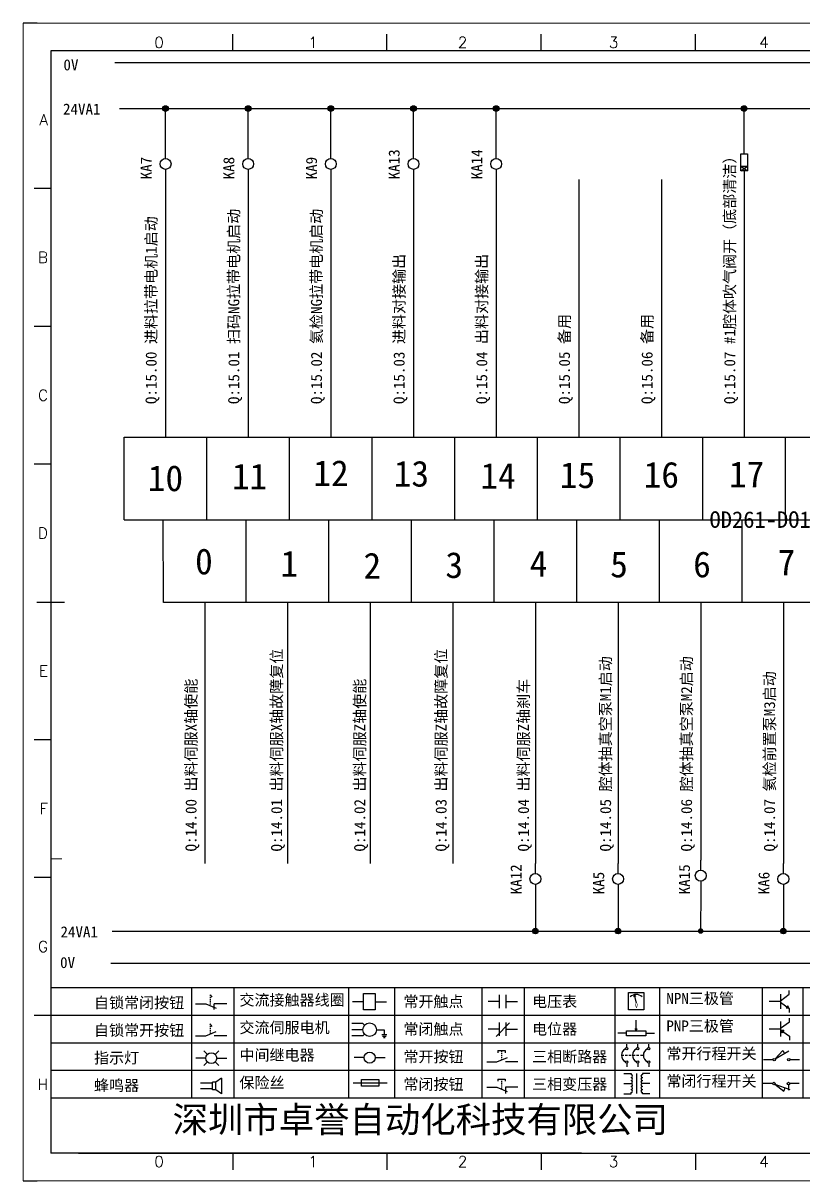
# Model space of a CAD drawing. Header units: millimetres. Extents: x -300 to 54435, y -106 to 60527.
# Drawn here: x 824.2 to 965.8, y 980.8 to 1190.8 of the extents above; entities that cross this region are included whole.
import ezdxf
from ezdxf.enums import TextEntityAlignment as Align

# ---------------------------------------------------------------- set-up
doc = ezdxf.new("R2010")
doc.units = ezdxf.units.MM
doc.layers.add('AE_BOR', color=1, linetype='Continuous')
doc.layers.add('MISC', color=2, linetype='Continuous')
doc.styles.get("Standard").update_dxf_attribs({"font": ''})
doc.styles.add('WD', font='romans.shx', dxfattribs={"width": 0.8, "bigfont": 'gbcbig.shx'})
doc.styles.add('样式 0', font='')
doc.styles.add('汉字', font='')
doc.styles.get('Standard').set_extended_font_data('SimSun')
doc.styles.get('样式 0').set_extended_font_data('KaiTi_GB2312')
doc.styles.get('汉字').set_extended_font_data('新宋体')

# ---------------------------------------------------------------- blocks, each defined once
blk = doc.blocks.new('*U4')
at = {"linetype": 'ByBlock'}
for p, q in [((-1909.23, -780.45), (-1909.23, -780.67)), ((-1909.23, -780.45), (-1908.92, -780.84)), ((-1909.23, -780.84), (-1909.23, -781.05)), ((-1911.92, -782.07), (-1910.06, -782.07)), ((-1910.06, -782.07), (-1908.18, -782.88)), ((-1909.23, -781.23), (-1909.23, -781.44)), ((-1909.23, -781.61), (-1909.23, -781.83)), ((-1909.23, -782), (-1909.23, -782.21)), ((-1909.23, -782.38), (-1909.23, -782.43)), ((-1908.52, -783.07), (-1908.52, -782.07)), ((-1906.25, -782.07), (-1908.52, -782.07))]:
    blk.add_line(p, q, dxfattribs=at)
blk = doc.blocks.new('*U6')
at = {"linetype": 'ByBlock'}
for p, q in [((-1908.88, -791.17), (-1909.23, -790.71)), ((-1909.23, -790.71), (-1909.23, -790.92)), ((-1909.23, -791.09), (-1909.23, -791.31)), ((-1909.23, -791.48), (-1909.23, -791.69)), ((-1911.92, -792.89), (-1910.06, -792.89)), ((-1910.06, -792.89), (-1908.18, -792.08)), ((-1909.23, -791.86), (-1909.23, -792.08)), ((-1909.23, -792.25), (-1909.23, -792.47)), ((-1906.25, -792.89), (-1908.52, -792.89))]:
    blk.add_line(p, q, dxfattribs=at)
blk = doc.blocks.new('蜂鸣器')
at = {"linetype": 'ByBlock'}
for p, q in [((-1907.17, -795.53), (-1908.25, -796.26)), ((-1907.17, -795.53), (-1907.17, -798.41)), ((-1908.8, -796.48), (-1911.01, -796.48)), ((-1908.8, -797.46), (-1911.01, -797.46)), ((-1908.25, -796.26), (-1908.8, -796.26)), ((-1908.8, -797.68), (-1908.8, -796.26)), ((-1908.25, -797.68), (-1908.8, -797.68)), ((-1908.25, -797.68), (-1908.25, -796.26)), ((-1907.17, -798.41), (-1908.25, -797.68))]:
    blk.add_line(p, q, dxfattribs=at)
blk = doc.blocks.new('指示灯')
at = {"linetype": 'ByBlock'}
for p, q in [((-1854.25, -776.92), (-1856.06, -776.92)), ((-1854.62, -775.59), (-1853.97, -776.23)), ((-1851.9, -775.59), (-1852.54, -776.23)), ((-1852.26, -776.92), (-1850.45, -776.92)), ((-1854.62, -778.25), (-1853.97, -777.61)), ((-1851.9, -778.25), (-1852.54, -777.61))]:
    blk.add_line(p, q, dxfattribs=at)
blk.add_circle((-1853.26, -776.92), 0.992, dxfattribs=at)
blk = doc.blocks.new('交流接触器线圈')
at = {"linetype": 'ByBlock'}
for p, q in [((-1880.82, -781.77), (-1882.87, -781.77)), ((-1878.72, -781.77), (-1876.67, -781.77))]:
    blk.add_line(p, q, dxfattribs=at)
blk.add_lwpolyline([(-1880.82, -780.28), (-1878.72, -780.28), (-1878.72, -783.26), (-1880.82, -783.26)], close=True, dxfattribs=at)
blk = doc.blocks.new('交流伺服电机')
at = {"linetype": 'ByBlock'}
for p, q in [((-1880.97, -785.75), (-1882.94, -785.75)), ((-1880.97, -786.85), (-1882.94, -786.85)), ((-1880.97, -785.75), (-1880.65, -786.03)), ((-1878.49, -786.85), (-1877.07, -786.85)), ((-1877.07, -786.85), (-1877.07, -787.72)), ((-1880.97, -787.94), (-1882.94, -787.94)), ((-1880.97, -787.94), (-1880.65, -787.67)), ((-1877.54, -787.72), (-1876.59, -787.72)), ((-1877.38, -788.01), (-1876.75, -788.01)), ((-1877.23, -788.29), (-1876.9, -788.29))]:
    blk.add_line(p, q, dxfattribs=at)
blk.add_circle((-1879.73, -786.85), 1.24, dxfattribs=at)
blk = doc.blocks.new('中间继电器')
at = {"linetype": 'ByBlock'}
for p, q in [((-1880.72, -791.92), (-1882.54, -791.92)), ((-1878.74, -791.92), (-1876.92, -791.92))]:
    blk.add_line(p, q, dxfattribs=at)
blk.add_circle((-1879.73, -791.92), 0.992, dxfattribs=at)
blk = doc.blocks.new('保险丝')
at = {"linetype": 'ByBlock'}
blk.add_line((-1882.72, -796.49), (-1876.55, -796.49), dxfattribs=at)
blk.add_lwpolyline([(-1881.2, -795.86), (-1878.06, -795.86), (-1878.06, -797.12), (-1881.2, -797.12)], close=True, dxfattribs=at)
blk = doc.blocks.new('常开按钮')
at = {"linetype": 'ByBlock'}
for p, q in [((-1910.06, -787.73), (-1908.18, -786.93)), ((-1909.9, -785.68), (-1908.56, -785.68)), ((-1909.9, -785.68), (-1909.9, -786.07)), ((-1909.23, -785.68), (-1909.23, -785.89)), ((-1909.23, -786.06), (-1909.23, -786.28)), ((-1909.23, -786.45), (-1909.23, -786.67)), ((-1909.23, -786.84), (-1909.23, -787.05)), ((-1909.23, -787.22), (-1909.23, -787.38)), ((-1908.56, -785.68), (-1908.56, -786.07)), ((-1911.92, -787.73), (-1910.06, -787.73)), ((-1906.25, -787.73), (-1908.52, -787.73))]:
    blk.add_line(p, q, dxfattribs=at)
blk = doc.blocks.new('常开触点')
at = {"linetype": 'ByBlock'}
for p, q in [((-1853.82, -782.99), (-1853.82, -780.56)), ((-1852.6, -782.99), (-1852.6, -780.56)), ((-1853.82, -781.77), (-1855.88, -781.77)), ((-1852.6, -781.77), (-1850.55, -781.77))]:
    blk.add_line(p, q, dxfattribs=at)
blk = doc.blocks.new('常闭触点')
at = {"linetype": 'ByBlock'}
for p, q in [((-1853.82, -786.77), (-1855.88, -786.77)), ((-1852.01, -785.66), (-1854.43, -788.1)), ((-1853.82, -787.99), (-1853.82, -785.56)), ((-1852.6, -787.99), (-1852.6, -785.56)), ((-1852.6, -786.77), (-1850.55, -786.77))]:
    blk.add_line(p, q, dxfattribs=at)
blk = doc.blocks.new('常闭按钮')
at = {"linetype": 'ByBlock'}
for p, q in [((-1854.11, -790.83), (-1852.77, -790.83)), ((-1854.11, -790.83), (-1854.11, -791.22)), ((-1853.44, -790.83), (-1853.44, -791.04)), ((-1853.44, -791.21), (-1853.44, -791.43)), ((-1853.44, -791.6), (-1853.44, -791.82)), ((-1852.77, -790.83), (-1852.77, -791.22)), ((-1856.13, -792.28), (-1854.28, -792.28)), ((-1854.28, -792.28), (-1852.4, -793.09)), ((-1853.44, -791.99), (-1853.44, -792.2)), ((-1853.44, -792.37), (-1853.44, -792.53)), ((-1850.47, -792.28), (-1852.73, -792.28)), ((-1852.73, -792.28), (-1852.73, -793.43))]:
    blk.add_line(p, q, dxfattribs=at)
blk = doc.blocks.new('电压表')
at = {"linetype": 'ByBlock'}
for p, q in [((-1814.84, -780.75), (-1814.91, -781.13)), ((-1814.6, -781.05), (-1814.91, -781.13)), ((-1814.84, -780.75), (-1814.46, -782.26)), ((-1814.84, -780.75), (-1814.6, -781.05))]:
    blk.add_line(p, q, dxfattribs=at)
blk.add_lwpolyline([(-1815.84, -780.34), (-1813.07, -780.34), (-1813.07, -783.49), (-1815.84, -783.49)], close=True, dxfattribs=at)
blk.add_arc((-1814.46, -782.26), 1.56, 46.8313, 133.1687, dxfattribs=at)
at = {"linetype": 'ByBlock', "insert": (-1814.7, -782.39), "char_height": 0.75, "width": 0.6768, "attachment_point": 1}
blk.add_mtext('V', dxfattribs=at)
blk = doc.blocks.new('电位器')
at = {"linetype": 'ByBlock'}
for p, q in [((-1814.45, -787.3), (-1814.45, -785.39)), ((-1814.45, -787.3), (-1814.62, -786.96)), ((-1814.62, -786.96), (-1814.27, -786.96)), ((-1814.45, -787.3), (-1814.27, -786.96)), ((-1816.21, -787.75), (-1817.79, -787.75)), ((-1812.68, -787.75), (-1811.1, -787.75))]:
    blk.add_line(p, q, dxfattribs=at)
blk.add_lwpolyline([(-1816.21, -787.3), (-1812.68, -787.3), (-1812.68, -788.2), (-1816.21, -788.2)], close=True, dxfattribs=at)
blk = doc.blocks.new('三相断路器')
at = {"linetype": 'ByBlock'}
for p, q in [((-1816.17, -790.33), (-1816.17, -789.7)), ((-1814.17, -790.33), (-1814.17, -789.7)), ((-1812.18, -790.33), (-1812.18, -789.7)), ((-1817.14, -791.74), (-1816.72, -791.74)), ((-1816.45, -791.74), (-1816.03, -791.74)), ((-1816.17, -793.19), (-1816.17, -793.83)), ((-1815.76, -791.74), (-1815.34, -791.74)), ((-1815.07, -791.74), (-1814.65, -791.74)), ((-1814.38, -791.74), (-1813.96, -791.74)), ((-1814.17, -793.19), (-1814.17, -793.83)), ((-1813.69, -791.74), (-1813.27, -791.74)), ((-1812.18, -793.19), (-1812.18, -793.83))]:
    blk.add_line(p, q, dxfattribs=at)
for centre in [(-1816.17, -790.55), (-1814.17, -790.55), (-1812.18, -790.55), (-1816.17, -792.98), (-1814.17, -792.98), (-1812.18, -792.98)]:
    blk.add_circle(centre, 0.219, dxfattribs=at)
for centre in [(-1815.81, -791.74), (-1813.82, -791.74), (-1811.83, -791.74)]:
    blk.add_arc(centre, 1.32, 115.5791, 244.4209, dxfattribs=at)
blk = doc.blocks.new('三相变压器')
at = {"linetype": 'ByBlock'}
for p, q in [((-1816.69, -795.03), (-1815.37, -795.03)), ((-1815.37, -795.03), (-1815.37, -795.24)), ((-1814.34, -798.7), (-1814.34, -795.04)), ((-1812, -795.03), (-1813.32, -795.03)), ((-1813.32, -795.03), (-1813.32, -795.24)), ((-1816.69, -796.87), (-1815.37, -796.87)), ((-1812, -796.87), (-1813.32, -796.87)), ((-1816.69, -798.71), (-1815.37, -798.71)), ((-1815.37, -798.71), (-1815.37, -798.5)), ((-1813.32, -798.71), (-1813.32, -798.5)), ((-1812, -798.71), (-1813.32, -798.71))]:
    blk.add_line(p, q, dxfattribs=at)
for centre, start, end in [((-1815.37, -795.51), 270, 90), ((-1815.37, -796.06), 270, 90), ((-1813.32, -795.51), 90, 270), ((-1813.32, -796.06), 90, 270), ((-1815.37, -796.6), 270, 90), ((-1815.37, -797.14), 270, 90), ((-1815.37, -797.68), 270, 90), ((-1815.37, -798.23), 270, 90), ((-1813.32, -796.6), 90, 270), ((-1813.32, -797.14), 90, 270), ((-1813.32, -797.68), 90, 270), ((-1813.32, -798.23), 90, 270)]:
    blk.add_arc(centre, 0.271, start, end, dxfattribs=at)
blk = doc.blocks.new('NPN三极管')
at = {"linetype": 'ByBlock'}
for p, q in [((-1785.73, -780.61), (-1785.73, -783.32)), ((-1785.73, -781.82), (-1784.15, -780.66)), ((-1784.15, -780.66), (-1784.15, -779.98)), ((-1785.73, -781.97), (-1787.81, -781.97)), ((-1785.73, -782.11), (-1784.15, -783.27)), ((-1784.41, -782.73), (-1784.74, -783.18)), ((-1784.15, -783.27), (-1784.74, -783.18)), ((-1784.15, -783.27), (-1784.41, -782.73)), ((-1784.15, -783.27), (-1784.15, -783.96))]:
    blk.add_line(p, q, dxfattribs=at)
blk = doc.blocks.new('PNP三极管')
at = {"linetype": 'ByBlock'}
for p, q in [((-1784.9, -785.38), (-1784.9, -788.09)), ((-1783.32, -785.43), (-1783.32, -784.75)), ((-1784.9, -786.74), (-1786.98, -786.74)), ((-1784.9, -786.59), (-1783.32, -785.43)), ((-1784.9, -786.88), (-1783.32, -788.04)), ((-1784.9, -786.88), (-1784.31, -786.97)), ((-1784.9, -786.88), (-1784.64, -787.42)), ((-1784.31, -786.97), (-1784.64, -787.42)), ((-1783.32, -788.04), (-1783.32, -788.73))]:
    blk.add_line(p, q, dxfattribs=at)
blk = doc.blocks.new('常开行程开关')
at = {"linetype": 'ByBlock'}
for p, q in [((-1785.89, -792.17), (-1784.52, -790.62)), ((-1785.89, -792.17), (-1783.43, -790.72)), ((-1784.52, -790.62), (-1784.19, -791.17)), ((-1786.29, -792.3), (-1788.01, -792.3)), ((-1781.48, -792.3), (-1783.21, -792.3))]:
    blk.add_line(p, q, dxfattribs=at)
for centre in [(-1786.07, -792.3), (-1783.42, -792.3)]:
    blk.add_circle(centre, 0.219, dxfattribs=at)
blk = doc.blocks.new('常闭行程开关')
at = {"linetype": 'ByBlock'}
for p, q in [((-1786.34, -796.62), (-1788.07, -796.62)), ((-1785.93, -796.72), (-1783.25, -797.7)), ((-1785.93, -796.72), (-1784.3, -798)), ((-1784.3, -798), (-1784.08, -797.4)), ((-1783.48, -796.84), (-1783.48, -797.85)), ((-1781.54, -796.62), (-1783.26, -796.62))]:
    blk.add_line(p, q, dxfattribs=at)
for centre in [(-1786.12, -796.62), (-1783.48, -796.62)]:
    blk.add_circle(centre, 0.219, dxfattribs=at)
blk = doc.blocks.new('电磁阀线圈')
at = {"linetype": 'ByBlock'}
for p, q in [((-1854.61, -796.54), (-1856.17, -796.54)), ((-1854.61, -795.92), (-1853.75, -797.16)), ((-1853.75, -795.92), (-1854.61, -797.16)), ((-1853.75, -795.92), (-1853.75, -797.16)), ((-1851.53, -796.54), (-1849.97, -796.54))]:
    blk.add_line(p, q, dxfattribs=at)
blk.add_lwpolyline([(-1854.61, -795.92), (-1851.53, -795.92), (-1851.53, -797.16), (-1854.61, -797.16)], close=True, dxfattribs=at)

msp = doc.modelspace()

# ---------------------------------------------------------------- hatches: boundary and pattern name
at = {"lineweight": -2}
h = msp.add_hatch(color=0, dxfattribs=at)
edge = h.paths.add_edge_path()
edge.add_arc((849.997, 1175.32), 0.5, 0, 360)
h = msp.add_hatch(color=0, dxfattribs=at)
edge = h.paths.add_edge_path()
edge.add_arc((864.997, 1175.32), 0.5, 0, 360)
h = msp.add_hatch(color=0, dxfattribs=at)
edge = h.paths.add_edge_path()
edge.add_arc((879.997, 1175.32), 0.5, 0, 360)
h = msp.add_hatch(color=0, dxfattribs=at)
edge = h.paths.add_edge_path()
edge.add_arc((894.997, 1175.32), 0.5, 0, 360)
h = msp.add_hatch(color=0, dxfattribs=at)
edge = h.paths.add_edge_path()
edge.add_arc((909.997, 1175.32), 0.5, 0, 360)
h = msp.add_hatch(color=0, dxfattribs=at)
edge = h.paths.add_edge_path()
edge.add_arc((954.997, 1175.32), 0.5, 0, 360)
h = msp.add_hatch(color=0, dxfattribs=at)
edge = h.paths.add_edge_path()
edge.add_arc((917.122, 1026.109), 0.5, 0, 360)
h = msp.add_hatch(color=0, dxfattribs=at)
edge = h.paths.add_edge_path()
edge.add_arc((932.122, 1026.109), 0.5, 0, 360)
h = msp.add_hatch(color=0, dxfattribs=at)
edge = h.paths.add_edge_path()
edge.add_arc((947.114, 1026.109), 0.5, 0, 360)
h = msp.add_hatch(color=0, dxfattribs=at)
edge = h.paths.add_edge_path()
edge.add_arc((962.122, 1026.109), 0.5, 0, 360)

# ---------------------------------------------------------------- linework, layer by layer
at = {"color": 7}
for p, q in [((1116.159, 1185.798), (829.159, 1185.798)), ((829.159, 1185.798), (829.159, 985.798)), ((834.189, 985.798), (1113.689, 985.798)), ((954.956, 985.798), (1014.906, 985.798))]:
    msp.add_line(p, q, dxfattribs=at)
at = {"color": 0, "lineweight": -2}
for p, q in [((840.784, 1183.684), (1107.537, 1183.684)), ((841.668, 1175.32), (1108.421, 1175.32)), ((849.997, 1168.076), (849.997, 1175.32)), ((864.997, 1168.076), (864.997, 1175.32)), ((879.997, 1168.076), (879.997, 1175.32)), ((894.997, 1168.076), (894.997, 1175.32)), ((909.997, 1168.076), (909.997, 1175.32)), ((849.997, 1162.465), (849.997, 1115.714)), ((864.997, 1162.465), (864.997, 1115.714)), ((879.997, 1162.465), (879.997, 1115.714)), ((894.997, 1162.465), (894.997, 1115.714)), ((909.997, 1162.465), (909.997, 1115.714)), ((924.997, 1162.465), (924.997, 1115.714)), ((939.997, 1162.465), (939.997, 1115.714)), ((954.997, 1162.465), (954.997, 1115.714)), ((842.497, 1100.714), (1104.622, 1100.714)), ((864.622, 1085.714), (864.622, 1100.714)), ((879.622, 1085.714), (879.622, 1100.714)), ((894.622, 1085.714), (894.622, 1100.714)), ((909.622, 1085.714), (909.622, 1100.714)), ((924.622, 1085.714), (924.622, 1100.714)), ((939.622, 1085.714), (939.622, 1100.714)), ((954.622, 1085.714), (954.622, 1100.714)), ((857.122, 1085.714), (857.122, 1038.381)), ((872.122, 1085.714), (872.122, 1038.381)), ((887.122, 1085.714), (887.122, 1038.381)), ((902.122, 1085.714), (902.122, 1038.381)), ((917.122, 1085.714), (917.122, 1038.381)), ((932.122, 1085.714), (932.122, 1038.381)), ((947.122, 1085.714), (947.122, 1038.964)), ((962.122, 1085.714), (962.122, 1038.381)), ((917.122, 1032.768), (917.122, 1026.109)), ((932.122, 1032.768), (932.122, 1026.109)), ((962.122, 1032.768), (962.122, 1026.109)), ((840.3, 1026.109), (1106.29, 1026.109)), ((840.063, 1020.291), (1106.816, 1020.291))]:
    msp.add_line(p, q, dxfattribs=at)
for p, q in [((954.997, 1168.661), (954.997, 1175.32)), ((947.122, 1033.352), (947.114, 1026.109))]:
    msp.add_line(p, q)
at = {"color": 7, "lineweight": 9, "ltscale": 0.1}
for p, q in [((829.159, 1039.227), (831.159, 1039.227)), ((925.494, 985.798), (954.956, 985.798)), ((953.598, 985.798), (953.598, 985.798)), ((953.598, 985.798), (953.598, 985.798)), ((953.598, 985.798), (953.598, 985.798)), ((953.598, 985.798), (953.598, 985.798))]:
    msp.add_line(p, q, dxfattribs=at)
at = {"color": 7, "linetype": 'ByBlock'}
for p, q in [((1116.159, 1015.798), (829.159, 1015.798)), ((1116.159, 1010.798), (829.159, 1010.798)), ((1116.159, 1005.798), (829.159, 1005.798)), ((1116.159, 1000.798), (829.159, 1000.798)), ((1116.159, 995.798), (829.159, 995.798))]:
    msp.add_line(p, q, dxfattribs=at)
at = {"color": 7, "lineweight": -2}
for p, q in [((854.738, 1015.798), (854.738, 995.798)), ((862.415, 1015.798), (862.415, 995.798)), ((883.205, 1015.798), (883.205, 995.798)), ((891.558, 1015.798), (891.558, 995.798)), ((907.413, 1015.798), (907.413, 995.798)), ((915.062, 1015.798), (915.062, 995.798)), ((931.554, 1015.798), (931.554, 995.798)), ((939.656, 1015.798), (939.656, 995.798)), ((958.275, 1015.798), (958.275, 995.798)), ((965.635, 1015.798), (965.635, 995.798))]:
    msp.add_line(p, q, dxfattribs=at)
at = {"color": 7, "ltscale": 2}
msp.add_line((925.494, 985.798), (829.159, 985.798), dxfattribs=at)
at = {"color": 0, "lineweight": -2}
for points in [[(842.497, 1100.714), (842.497, 1115.714)], [(842.497, 1115.714), (857.497, 1115.714)], [(857.497, 1100.714), (857.497, 1115.714)], [(857.497, 1115.714), (872.497, 1115.714)], [(872.497, 1100.714), (872.497, 1115.714)], [(872.497, 1115.714), (887.497, 1115.714)], [(887.497, 1100.714), (887.497, 1115.714)], [(887.497, 1115.714), (902.497, 1115.714)], [(902.497, 1100.714), (902.497, 1115.714)], [(902.497, 1115.714), (917.497, 1115.714)], [(917.497, 1100.714), (917.497, 1115.714)], [(917.497, 1115.714), (932.497, 1115.714)], [(932.497, 1100.714), (932.497, 1115.714)], [(932.497, 1115.714), (947.497, 1115.714)], [(947.497, 1100.714), (947.497, 1115.714)], [(947.497, 1115.714), (962.497, 1115.714)], [(962.497, 1115.714), (977.497, 1115.714)], [(962.497, 1100.714), (962.497, 1115.714)], [(864.622, 1085.714), (849.622, 1085.714), (849.587, 1100.714)], [(879.622, 1085.714), (864.622, 1085.714)], [(894.622, 1085.714), (879.622, 1085.714)], [(909.622, 1085.714), (894.622, 1085.714)], [(924.622, 1085.714), (909.622, 1085.714)], [(939.622, 1085.714), (924.622, 1085.714)], [(954.622, 1085.714), (939.622, 1085.714)], [(969.622, 1085.714), (954.622, 1085.714)]]:
    msp.add_lwpolyline(points, dxfattribs=at)
for centre in [(849.997, 1175.32), (864.997, 1175.32), (879.997, 1175.32), (894.997, 1175.32), (909.997, 1175.32), (954.997, 1175.32), (917.122, 1026.109), (932.122, 1026.109), (962.122, 1026.109)]:
    msp.add_circle(centre, 0.5, dxfattribs=at)
at = {"layer": 'AE_BOR', "color": 7, "lineweight": 30}
for p, q in [((826.689, 1190.798), (824.156, 1190.798)), ((826.659, 1085.798), (831.659, 1085.798)), ((824.156, 980.798), (826.689, 980.798))]:
    msp.add_line(p, q, dxfattribs=at)
at = {"layer": 'AE_BOR', "color": 7, "lineweight": 15}
for p, q in [((824.156, 1190.798), (1121.156, 1190.798)), ((824.156, 980.798), (824.156, 1190.798)), ((1121.156, 980.798), (824.156, 980.798))]:
    msp.add_line(p, q, dxfattribs=at)
at = {"layer": 'AE_BOR', "color": 7}
for p, q in [((862.189, 1185.798), (862.189, 1188.798)), ((890.189, 1185.798), (890.189, 1188.798)), ((918.189, 1185.798), (918.189, 1188.798)), ((946.189, 1185.798), (946.189, 1188.798)), ((829.159, 1160.798), (826.159, 1160.798)), ((829.159, 1135.798), (826.159, 1135.798)), ((829.159, 1110.798), (826.159, 1110.798)), ((829.159, 1060.798), (826.159, 1060.798)), ((829.159, 1035.798), (826.159, 1035.798)), ((829.159, 1010.798), (826.159, 1010.798)), ((862.189, 985.798), (862.189, 982.798)), ((890.189, 985.798), (890.189, 982.798)), ((918.189, 985.798), (918.189, 982.798)), ((946.189, 985.798), (946.189, 982.798))]:
    msp.add_line(p, q, dxfattribs=at)

# ---------------------------------------------------------------- block references
at = {"linetype": 'ByBlock'}
for name, p, rotation in [('中间继电器', (1641.918, -714.459), 270), ('中间继电器', (1656.918, -714.459), 270), ('中间继电器', (1671.918, -714.459), 270), ('中间继电器', (1686.918, -714.459), 270), ('中间继电器', (1701.918, -714.459), 270), ('电磁阀线圈', (158.458, 3018.635), 90), ('中间继电器', (1709.042, -844.156), 270), ('中间继电器', (1724.042, -844.156), 270), ('中间继电器', (1739.042, -843.572), 270), ('中间继电器', (1754.042, -844.156), 270)]:
    msp.add_blockref(name, p, dxfattribs=dict(at, rotation=rotation))
at = {"color": 7, "linetype": 'ByBlock'}
for name, p in [('*U4', (2767.348, 1794.975)), ('交流接触器线圈', (2766.772, 1795.067)), ('常开触点', (2764.426, 1795.095)), ('电压表', (2749.865, 1795.314)), ('NPN三极管', (2747.353, 1795.301)), ('PNP三极管', (2746.528, 1795.072)), ('*U6', (2767.348, 1799.975)), ('交流伺服电机', (2766.772, 1795.067)), ('常闭触点', (2764.426, 1795.095)), ('电位器', (2749.865, 1795.314)), ('指示灯', (2711.562, 1779.975)), ('中间继电器', (2766.772, 1795.067)), ('常开按钮', (2820.212, 1790.095)), ('三相断路器', (2749.865, 1795.314)), ('常开行程开关', (2746.528, 1795.072)), ('三相变压器', (2749.865, 1795.314)), ('蜂鸣器', (2767.348, 1794.975)), ('保险丝', (2766.772, 1795.067)), ('常闭按钮', (2764.426, 1790.095)), ('常闭行程开关', (2746.528, 1795.072))]:
    msp.add_blockref(name, p, dxfattribs=at)

# ---------------------------------------------------------------- texts
at = {"color": 0, "lineweight": -2, "attachment_point": 1}
for s, insert, char_height, width in [('{\\fKaiTi_GB2312|b0|i0|c134|p2;24VA1}', (831.392, 1176.215), 2, 14.27309), ('12', (876.827, 1111.523), 4.7064, 7.20347), ('13', (891.421, 1111.429), 4.7064, 7.20347), ('14', (907.157, 1111.042), 4.7064, 7.20347), ('15', (921.561, 1111.175), 4.7064, 7.20347), ('16', (936.781, 1111.239), 4.7064, 7.20347), ('17', (952.249, 1111.327), 4.7064, 7.20347), ('10', (846.786, 1110.613), 4.7064, 7.20347), ('11', (862.039, 1110.932), 4.7064, 7.20347), ('OD261-DO15   5#-CN2  14-15CH               ', (948.717, 1102.251), 3, 61.03402), ('0', (855.372, 1095.516), 4.706, 7.20347), ('1', (870.868, 1095.111), 4.706, 7.20347), ('2', (885.93, 1094.753), 4.706, 7.20347), ('3', (900.792, 1094.857), 4.706, 7.20347), ('4', (916.092, 1095.096), 4.706, 7.20347), ('5', (930.698, 1094.977), 4.706, 7.20347), ('6', (945.76, 1094.977), 4.706, 7.20347), ('7', (961.087, 1095.336), 4.706, 7.20347), ('{\\fKaiTi_GB2312|b0|i0|c134|p2;24VA1}', (830.933, 1026.965), 2, 14.27309)]:
    msp.add_mtext(s, dxfattribs=dict(at, insert=insert, char_height=char_height, width=width))
at = {"char_height": 2, "width": 7.10735, "attachment_point": 1, "rotation": 90, "style": '样式 0'}
for s, insert in [('KA13', (890.48, 1162.465)), ('KA14', (905.48, 1162.465)), ('KA7', (845.48, 1162.465)), ('KA8', (860.48, 1162.465)), ('KA9', (875.48, 1162.465)), ('KA12', (912.604, 1032.768)), ('KA15', (943.168, 1032.768)), ('KA5', (927.604, 1032.768)), ('KA6', (957.604, 1032.768))]:
    msp.add_mtext(s, dxfattribs=dict(at, insert=insert))
at = {"color": 0, "lineweight": -2, "char_height": 2, "width": 71.79445, "attachment_point": 1, "rotation": 90}
for s, insert in [('{\\C256;Q:15.07 #1腔体吹气阀开（底部清洁）}', (951.384, 1121.7)), ('{\\C256;Q:15.00 进料拉带电机1启动}', (846.384, 1121.7)), ('{\\C256;Q:15.01 扫码NG拉带电机启动}', (861.384, 1121.7)), ('{\\C256;Q:15.02 氦检NG拉带电机启动}', (876.384, 1121.7)), ('{\\C256;Q:15.03 进料对接输出}', (891.384, 1121.7)), ('{\\C256;Q:15.04 出料对接输出}', (906.384, 1121.7)), ('{\\C256;Q:15.05 备用}', (921.384, 1121.7)), ('{\\C256;Q:15.06 备用}', (936.384, 1121.7)), ('{\\C256;Q:14.01 出料伺服X轴故障复位}', (869.151, 1040.541)), ('{\\C256;Q:14.03 出料伺服Z轴故障复位}', (899.001, 1040.541)), ('{\\C256;Q:14.05 腔体抽真空泵M1启动}', (928.85, 1040.541)), ('\\pt24;{\\C256;Q:14.06 腔体抽真空泵M2启动}', (943.551, 1040.541)), ('{\\C256;Q:14.00 出料伺服X轴使能}', (853.623, 1040.541)), ('{\\C256;Q:14.02 出料伺服Z轴使能}', (884.24, 1040.541)), ('{\\C256;Q:14.04 出料伺服Z轴刹车}', (913.956, 1040.541)), ('{\\C256;Q:14.07 氦检前置泵M3启动}', (958.613, 1040.541))]:
    msp.add_mtext(s, dxfattribs=dict(at, insert=insert))
at = {"color": 7, "char_height": 2, "attachment_point": 1, "style": '汉字'}
for s, insert in [('{\\fKaiTi_GB2312|b0|i0|c134|p49;自锁常闭按钮}', (837.015, 1014.113)), ('{\\fKaiTi_GB2312|b0|i0|c134|p49;交流接触器线圈}', (863.41, 1014.607)), ('{\\fKaiTi_GB2312|b0|i0|c134|p49;常开触点}', (893.163, 1014.32)), ('{\\fKaiTi_GB2312|b0|i0|c134|p49;电压表}', (916.523, 1014.329)), ('{\\fKaiTi_GB2312|b0|i0|c134|p49;NPN三极管}', (940.889, 1014.89)), ('{\\fKaiTi_GB2312|b0|i0|c134|p49;PNP三极管}', (940.889, 1009.89)), ('{\\fKaiTi_GB2312|b0|i0|c134|p49;自锁常开按钮}', (837.015, 1009.113)), ('{\\fKaiTi_GB2312|b0|i0|c134|p49;交流伺服电机}', (863.41, 1009.607)), ('{\\fKaiTi_GB2312|b0|i0|c134|p49;常闭触点}', (893.163, 1009.32)), ('{\\fKaiTi_GB2312|b0|i0|c134|p49;电位器}', (916.523, 1009.329)), ('{\\fKaiTi_GB2312|b0|i0|c134|p49;指示灯}', (837.015, 1004.113)), ('{\\fKaiTi_GB2312|b0|i0|c134|p49;中间继电器}', (863.41, 1004.607)), ('{\\fKaiTi_GB2312|b0|i0|c134|p49;常开按钮}', (893.163, 1004.32)), ('{\\fKaiTi_GB2312|b0|i0|c134|p49;三相断路器}', (916.523, 1004.329)), ('{\\fKaiTi_GB2312|b0|i0|c134|p49;常开行程开关}', (940.889, 1004.89)), ('{\\fKaiTi_GB2312|b0|i0|c134|p49;保险丝}', (863.41, 999.607)), ('{\\fKaiTi_GB2312|b0|i0|c134|p49;常闭按钮}', (893.163, 999.32)), ('{\\fKaiTi_GB2312|b0|i0|c134|p49;三相变压器}', (916.523, 999.329)), ('{\\fKaiTi_GB2312|b0|i0|c134|p49;常闭行程开关}', (940.889, 999.89)), ('{\\fKaiTi_GB2312|b0|i0|c134|p49;蜂鸣器}', (837.015, 999.113))]:
    msp.add_mtext(s, dxfattribs=dict(at, insert=insert))
at = {"color": 7, "lineweight": -2, "insert": (851.292, 994.269), "char_height": 4.70644, "width": 96.11383, "attachment_point": 1}
msp.add_mtext('深圳市卓誉自动化科技有限公司', dxfattribs=at)
at = {"layer": 'AE_BOR', "color": 7, "style": 'WD'}
for s, p in [('0', (848.826, 1186.298)), ('1', (876.752, 1186.298)), ('2', (903.901, 1186.298)), ('3', (931.301, 1186.298)), ('4', (958.602, 1186.298)), ('0', (848.826, 983.298)), ('1', (876.752, 983.298)), ('2', (903.901, 983.298)), ('3', (931.301, 983.298)), ('4', (958.602, 983.298))]:
    msp.add_text(s, height=2, dxfattribs=at).set_placement(p, align=Align.CENTER)
for s, p in [('A', (828.659, 1173.298)), ('B', (828.659, 1148.298)), ('C', (828.659, 1123.298)), ('D', (828.659, 1098.298)), ('E', (828.659, 1073.298)), ('F', (828.659, 1048.298)), ('G', (828.659, 1023.298)), ('H', (828.659, 998.298))]:
    msp.add_text(s, height=2, dxfattribs=at).set_placement(p, align=Align.MIDDLE_RIGHT)
at = {"layer": 'MISC', "color": 0, "char_height": 2, "width": 5.01683, "attachment_point": 1, "style": '样式 0'}
for insert in [(831.47, 1184.239), (830.862, 1021.395)]:
    msp.add_mtext('{\\fSimSun|b0|i0|c134|p49;0V}', dxfattribs=dict(at, insert=insert))

doc.saveas('drawing.dxf')
